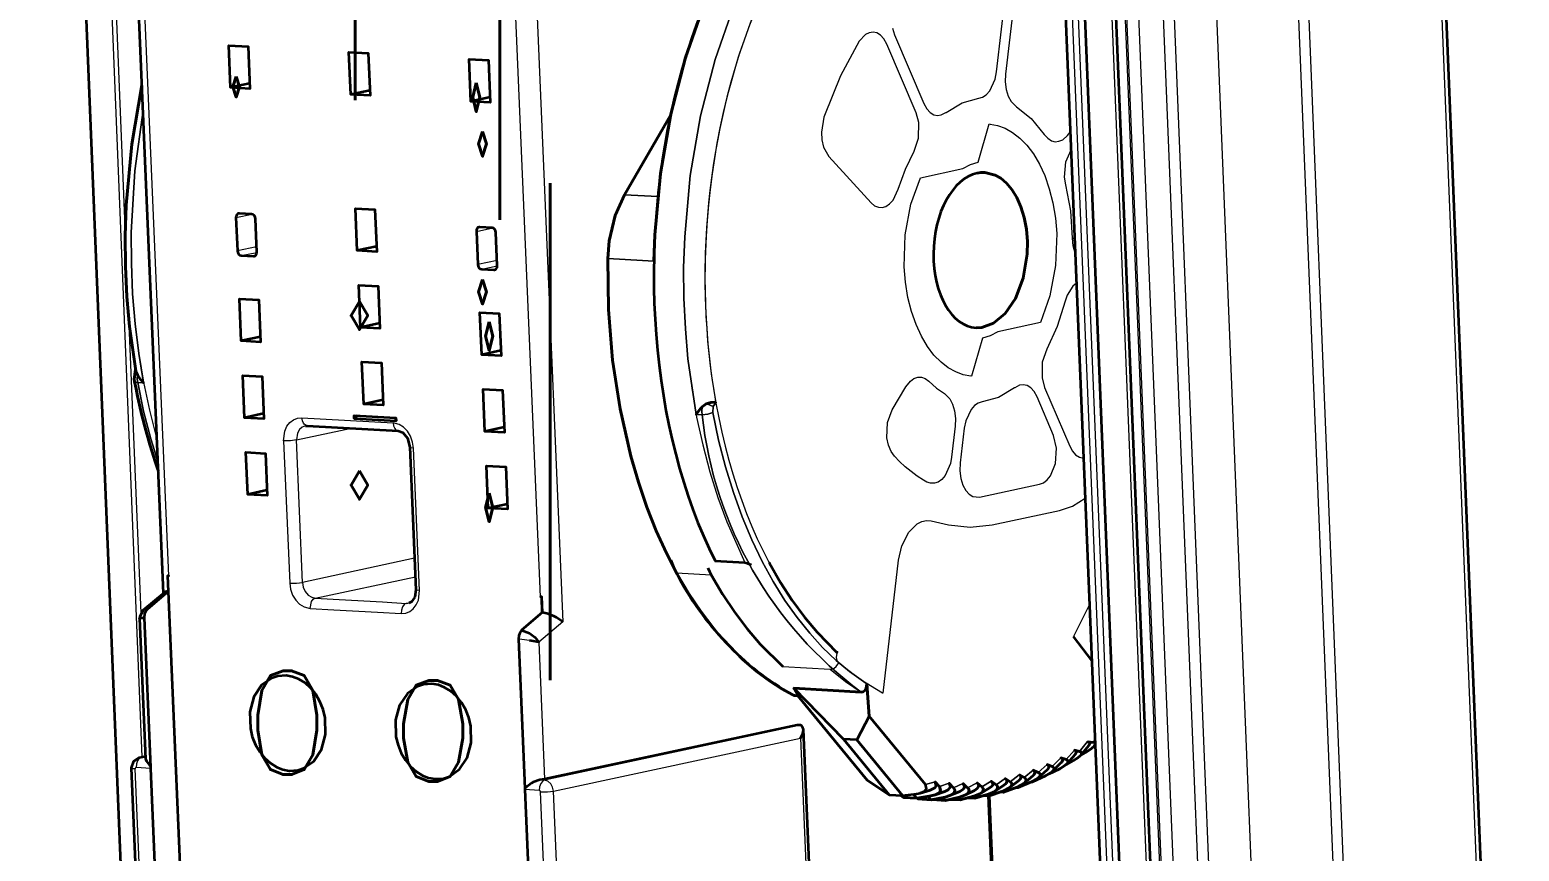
# Model space of a CAD drawing. Extents: x 0 to 174, y 0 to 33.
# Drawn here: x 26.854 to 28.778, y 24.562 to 25.623 of the extents above; entities that cross this region are included whole.
import ezdxf
from ezdxf.enums import TextEntityAlignment as Align

# ---------------------------------------------------------------- set-up
doc = ezdxf.new("R2010")
doc.units = 0
doc.layers.add('PDF2_형상', color=157, linetype='Continuous', true_color=0x405f80)
doc.layers.add('YOLO_TEXT', color=3, linetype='Continuous', true_color=0x008230)
doc.styles.add('OCR_LATIN', font='txt.shx')

msp = doc.modelspace()

# ---------------------------------------------------------------- linework, layer by layer
at = {"layer": 'PDF2_형상', "color": 7, "lineweight": 13}
for points in [[(28.431, 23.2082), (28.4601, 23.2083), (28.4861, 23.2114), (28.3168, 27.3838, 0.37124), (27.6842, 28.1686), (27.789, 28.1911), (27.6385, 28.2001), (27.6425, 28.2007), (27.6464, 28.2007)], [(28.144, 22.5428), (28.1928, 22.5692), (28.2393, 22.6014), (28.2831, 22.6394), (28.3236, 22.6833), (28.3608, 22.7326), (28.394, 22.7872), (28.4228, 22.8468), (28.4467, 22.911), (28.4654, 22.979), (28.4785, 23.0504), (28.4856, 23.1244), (28.4865, 23.2003), (28.4861, 23.2114), (28.591, 23.2339), (28.4217, 27.4062, 0.371242), (27.789, 28.1911), (27.7931, 28.1917), (27.7969, 28.1917)], [(28.1471, 22.5308), (28.1735, 22.5374), (28.1996, 22.5453), (28.2503, 22.5658), (28.299, 22.5924), (28.3454, 22.6249), (28.389, 22.6631), (28.4296, 22.7071), (28.4667, 22.7565), (28.4997, 22.8114), (28.5285, 22.871), (28.5522, 22.9353), (28.5707, 23.0033), (28.5836, 23.0749), (28.5906, 23.149), (28.5914, 23.2249), (28.591, 23.2339), (28.5988, 23.2358), (28.604, 23.2378), (28.4347, 27.4103, 0.277903), (27.9915, 28.1425)], [(28.2106, 22.6879), (28.2471, 22.7356), (28.2797, 22.7885), (28.3079, 22.8464), (28.3314, 22.9089), (28.3494, 22.9753), (28.3619, 23.045), (28.3685, 23.1174), (28.3689, 23.1914), (28.3688, 23.1943), (28.3697, 23.195), (28.3707, 23.1956), (28.2012, 27.3679, 0.237947), (27.8571, 28.0228)], [(28.2608, 22.756), (28.2919, 22.8106), (28.3186, 22.8699), (28.3401, 22.9335), (28.3564, 23.001), (28.3668, 23.0715), (28.3712, 23.1444), (28.3707, 23.1956), (28.3857, 23.2062), (28.2164, 27.3786, 0.238475), (27.8886, 28.0021)], [(27.8271, 24.801), (27.8883, 24.7975), (27.9081, 24.7817), (27.9283, 24.7679, -0.209712), (27.7229, 25.126, 0.209712), (27.9283, 24.7679)]]:
    msp.add_lwpolyline(points, format="xyb", dxfattribs=at)
at = {"layer": 'PDF2_형상', "color": 7, "lineweight": 35}
for points in [[(27.5971, 22.5065, -0.342168), (27.024, 23.2646), (26.8547, 27.4369), (26.8544, 27.5015), (26.8587, 27.5653), (26.8678, 27.6278), (26.8812, 27.6886), (26.9006, 27.7508), (26.9249, 27.8103), (26.954, 27.8661), (26.984, 27.9129), (27.0176, 27.956), (27.0508, 27.9917), (27.0919, 28.0281), (27.1358, 28.0594), (27.1829, 28.0858), (27.2217, 28.1028), (27.2708, 28.1186), (27.291, 28.1233)], [(27.5661, 28.0844), (27.4156, 28.0935), (27.4072, 28.094), (27.4153, 28.0936), (27.5658, 28.0846, -0.37493), (28.1471, 27.3594), (28.3164, 23.1871), (28.3168, 23.1746), (28.3163, 23.1131), (28.3111, 23.0524), (28.3018, 22.9931), (28.2888, 22.9383), (28.2713, 22.8836), (28.2485, 22.8288), (28.2225, 22.7793), (28.1913, 22.7311), (28.1639, 22.6963), (28.1301, 22.6603), (28.094, 22.6283), (28.0535, 22.5994), (28.0133, 22.5767)], [(27.1165, 27.5735), (27.1286, 27.6322), (27.1463, 27.6883), (27.169, 27.7401), (27.1963, 27.7872), (27.2275, 27.829), (27.2624, 27.8654), (27.3001, 27.896), (27.3404, 27.9207), (27.3828, 27.9394), (27.4047, 27.9465), (27.4271, 27.9521), (27.4724, 27.9586), (27.5185, 27.959), (27.669, 27.95, -0.373278), (28.1212, 27.389), (28.239, 24.4879)], [(27.6824, 24.9382), (27.6858, 24.9297), (27.6897, 24.9219, 0.146697), (27.8399, 24.7642), (27.8414, 24.7636), (27.8429, 24.7633), (27.8471, 24.7631), (27.8429, 24.7633), (27.8414, 24.7636), (27.8399, 24.7642), (27.825, 24.7725), (27.8104, 24.7819), (27.7925, 24.7951), (27.7751, 24.81), (27.7422, 24.8446), (27.7375, 24.8504), (27.7213, 24.8718), (27.7057, 24.8949), (27.6907, 24.9201), (27.6768, 24.9471), (27.6636, 24.9761), (27.6515, 25.0065), (27.6404, 25.039), (27.6306, 25.0726), (27.6168, 25.1335), (27.6072, 25.1967), (27.6019, 25.2618), (27.601, 25.3278), (27.6028, 25.3508), (27.6103, 25.3833), (27.6224, 25.4101), (27.6822, 25.5132), (27.6224, 25.4101), (27.6103, 25.3833), (27.6028, 25.3508), (27.601, 25.3278), (27.6019, 25.2618), (27.6072, 25.1967), (27.6168, 25.1335), (27.6306, 25.0726), (27.6404, 25.039), (27.6515, 25.0065), (27.6636, 24.9761), (27.6768, 24.9471), (27.6907, 24.9201), (27.7057, 24.8949), (27.7213, 24.8718), (27.7375, 24.8504), (27.7422, 24.8446), (27.7751, 24.81), (27.7925, 24.7951), (27.8104, 24.7819), (27.825, 24.7725), (27.8399, 24.7642), (27.8414, 24.7636), (27.8429, 24.7633), (27.8471, 24.7631), (27.8471, 24.7632), (27.8472, 24.7632), (27.8471, 24.7633), (27.8469, 24.7637), (27.8422, 24.7715), (27.8418, 24.7722), (27.8412, 24.7729), (27.9283, 24.7679), (27.9308, 24.7683), (27.9329, 24.7699), (27.9347, 24.7731), (27.9354, 24.7787), (27.9383, 24.7368), (27.9224, 24.7061), (27.9814, 24.6344), (27.9224, 24.7061), (27.9053, 24.7071), (27.9643, 24.6354), (27.9814, 24.6344), (27.9996, 24.6365), (28.0044, 24.6375), (28.0171, 24.6411), (28.0218, 24.6432), (28.0235, 24.6444), (28.0246, 24.6458), (28.0251, 24.6472), (28.0236, 24.6519), (28.0292, 24.6458), (28.0308, 24.6414), (28.0303, 24.64), (28.0293, 24.6386), (28.0279, 24.6374), (28.0236, 24.6351), (28.0181, 24.6338), (28.0236, 24.6351), (28.0362, 24.6397), (28.0406, 24.6418), (28.0419, 24.6432), (28.0429, 24.6444), (28.0435, 24.6458), (28.0417, 24.6501), (28.0475, 24.6444), (28.049, 24.6418), (28.0492, 24.6404), (28.0489, 24.639), (28.0481, 24.6378), (28.0467, 24.6365), (28.0429, 24.6343), (28.0554, 24.6397), (28.0593, 24.6419), (28.0606, 24.6432), (28.0614, 24.6444), (28.0617, 24.6458), (28.0599, 24.6497), (28.0657, 24.6444), (28.0668, 24.6433), (28.0674, 24.6421), (28.0676, 24.6408), (28.0674, 24.6394), (28.0667, 24.6382), (28.0656, 24.6369), (28.0622, 24.6347), (28.0551, 24.6322), (28.0622, 24.6347), (28.0746, 24.641), (28.0779, 24.6433), (28.079, 24.6446), (28.0797, 24.6458), (28.08, 24.6471), (28.0797, 24.6483), (28.0781, 24.6506), (28.084, 24.6457), (28.0858, 24.6436), (28.086, 24.6424), (28.0858, 24.6413), (28.0853, 24.64), (28.0844, 24.6387), (28.0814, 24.6365), (28.0936, 24.6437), (28.0967, 24.646), (28.0976, 24.6472), (28.0982, 24.6483), (28.0983, 24.6496), (28.0979, 24.6507), (28.0961, 24.6528), (28.1024, 24.6483), (28.1042, 24.6464), (28.1044, 24.6454), (28.1043, 24.6443), (28.1039, 24.6431), (28.1032, 24.6419), (28.1004, 24.6397), (28.1125, 24.6478), (28.1153, 24.65), (28.116, 24.6511), (28.1164, 24.6522), (28.1165, 24.6533), (28.1161, 24.6543), (28.1143, 24.6561), (28.1207, 24.6522), (28.1224, 24.6506), (28.1228, 24.6496), (28.1228, 24.6486), (28.1225, 24.6475), (28.1218, 24.6464), (28.1194, 24.6442), (28.1314, 24.6531), (28.1339, 24.6557), (28.1346, 24.6575), (28.1342, 24.6593), (28.1325, 24.661), (28.1389, 24.6575), (28.1399, 24.6568), (28.1406, 24.656), (28.1411, 24.6551), (28.1411, 24.6542), (28.1408, 24.6532), (28.1403, 24.6522), (28.1383, 24.65), (28.1382, 24.6499), (28.1297, 24.6453), (28.1382, 24.6499), (28.1383, 24.65), (28.15, 24.6597), (28.1517, 24.6614), (28.1526, 24.6636), (28.1522, 24.6656), (28.1504, 24.6669), (28.1569, 24.664), (28.1588, 24.6628), (28.1592, 24.6619), (28.1593, 24.6611), (28.1592, 24.6601), (28.1588, 24.6592), (28.1569, 24.6571), (28.1683, 24.6676), (28.1692, 24.6685), (28.1706, 24.6706), (28.1707, 24.6717), (28.1704, 24.6728), (28.1699, 24.6733), (28.1683, 24.6743), (28.175, 24.6718), (28.1767, 24.6707), (28.1772, 24.6701), (28.1774, 24.6693), (28.1772, 24.6685), (28.1769, 24.6675), (28.1754, 24.6656), (28.1865, 24.6768), (28.1872, 24.6776), (28.1883, 24.6797), (28.1885, 24.6806), (28.1881, 24.6815), (28.1875, 24.6821), (28.186, 24.6829), (28.1928, 24.6808), (28.1944, 24.68), (28.195, 24.6794), (28.1951, 24.6787), (28.1951, 24.6779), (28.1949, 24.6771), (28.1936, 24.6753), (28.2044, 24.6872), (28.1936, 24.6753), (28.1899, 24.6721), (28.1846, 24.669)]]:
    msp.add_lwpolyline(points, format="xyb", dxfattribs=at)
for points in [[(28.7329, 23.0767), (28.7501, 23.1221), (28.7639, 23.1721), (28.7736, 23.2276), (28.7781, 23.2842), (28.7778, 23.3297), (28.6085, 27.5022), (28.6081, 27.5114), (28.6025, 27.5675), (28.5921, 27.6226), (28.5757, 27.6806), (28.5572, 27.7293), (28.5336, 27.7783), (28.5082, 27.8211), (28.4858, 27.8529), (28.4614, 27.8829), (28.4349, 27.9108), (28.4081, 27.9353), (28.3665, 27.9665), (28.3371, 27.9844), (28.3064, 27.9999)], [(28.1872, 27.3603), (28.3565, 23.1879)], [(27.0272, 24.8957), (26.9508, 26.6918), (26.9501, 26.6942)], [(27.725, 25.6551), (27.7012, 25.5872), (27.6824, 25.5142), (27.6692, 25.4374), (27.6618, 25.3582), (27.6606, 25.3244), (27.6618, 25.3582), (27.6692, 25.4374), (27.6824, 25.5142), (27.7012, 25.5872), (27.725, 25.6551)], [(27.1383, 25.5537), (27.1136, 25.5485), (27.1113, 25.6031), (27.1364, 25.6017), (27.1386, 25.5471), (27.1136, 25.5485)], [(27.2936, 25.545), (27.2689, 25.5396), (27.2665, 25.5943), (27.2915, 25.5928), (27.2939, 25.5382), (27.2689, 25.5396)], [(27.4489, 25.5361), (27.424, 25.5308), (27.4218, 25.5854), (27.4468, 25.584), (27.4492, 25.5294), (27.424, 25.5308)], [(26.9912, 25.1826), (26.9832, 25.2399), (26.9797, 25.2786), (26.9779, 25.3176), (26.9775, 25.3571), (26.9789, 25.3967), (26.9861, 25.4753), (26.9993, 25.5517), (26.9861, 25.4753), (26.9789, 25.3967), (26.9775, 25.3571), (26.9779, 25.3176), (26.9797, 25.2786), (26.9832, 25.2399), (26.9912, 25.1828), (26.9914, 25.1822), (26.9935, 25.1778), (26.9914, 25.1822), (26.9912, 25.1828), (26.9832, 25.2399), (26.9797, 25.2785), (26.9779, 25.3176), (26.9775, 25.3571), (26.9789, 25.3967), (26.9861, 25.4753), (26.9993, 25.5517)], [(27.3022, 25.3433), (27.2774, 25.3381), (27.2751, 25.3926), (27.3001, 25.3913), (27.3025, 25.3365), (27.2774, 25.3381)], [(27.3064, 25.2443), (27.2817, 25.2389), (27.2793, 25.2936), (27.3044, 25.2921), (27.3067, 25.2375), (27.2817, 25.2389)], [(27.1524, 25.2265), (27.1275, 25.2213), (27.1251, 25.2758), (27.1503, 25.2744), (27.1526, 25.2199), (27.1275, 25.2213)], [(27.4628, 25.2089), (27.4381, 25.2036), (27.4357, 25.2582), (27.4608, 25.2568), (27.4631, 25.2022), (27.4381, 25.2036)], [(27.3107, 25.1453), (27.2858, 25.1399), (27.2835, 25.1944), (27.3086, 25.1931), (27.311, 25.1385), (27.2858, 25.1399)], [(27.1565, 25.1275), (27.1317, 25.1222), (27.1294, 25.1768), (27.1544, 25.1754), (27.1568, 25.1208), (27.1317, 25.1222)], [(27.4671, 25.1099), (27.4422, 25.1046), (27.4399, 25.1592), (27.465, 25.1578), (27.4674, 25.1031), (27.4422, 25.1046)], [(27.2775, 25.1249), (27.2733, 25.1211), (27.2732, 25.1251), (27.3272, 25.1219), (27.3275, 25.1181)], [(27.2104, 25.1118), (27.2125, 25.1119), (27.3301, 25.1053), (27.3361, 25.1031), (27.3421, 25.096), (27.3454, 25.084), (27.3532, 24.9001), (27.3517, 24.8903), (27.3474, 24.8843), (27.344, 24.8828)], [(27.2733, 25.1211), (27.3275, 25.1181), (27.3267, 25.1221)], [(27.1607, 25.0285), (27.136, 25.0232), (27.1336, 25.0778), (27.1588, 25.0762), (27.161, 25.0217), (27.136, 25.0232)], [(27.4713, 25.0108), (27.4464, 25.0054), (27.4442, 25.0601), (27.4692, 25.0586), (27.4715, 25.004), (27.4464, 25.0054)], [(27.7394, 24.9375), (27.7779, 24.9353), (27.7808, 24.9346), (27.7862, 24.9324)], [(27.8094, 24.9349), (27.8096, 24.935), (27.8096, 24.9347), (27.8096, 24.9344), (27.8239, 24.9094), (27.8392, 24.886), (27.8549, 24.8647), (27.8714, 24.8451), (27.8969, 24.8192), (27.8976, 24.8206)], [(27.0325, 24.9182), (27.034, 24.9181), (27.0332, 24.9182), (27.0325, 24.9182), (27.0333, 24.8979)], [(27.0325, 24.9182), (27.0325, 24.9182)], [(27.7301, 24.9282), (27.7322, 24.9238), (27.7344, 24.9194), (27.7492, 24.8943), (27.7649, 24.8708), (27.7808, 24.8496), (27.7976, 24.8299), (27.8271, 24.801)], [(27.0333, 24.8981), (27.0297, 24.8975), (27.0283, 24.8967), (27.0008, 24.8735), (26.9964, 24.8654), (26.9962, 24.8631), (26.9962, 24.8632), (26.9964, 24.8632), (26.9965, 24.8633), (26.9968, 24.8633), (26.9981, 24.8636), (27.0025, 24.8636), (27.0031, 24.8692), (27.0051, 24.8738), (27.0067, 24.8754), (27.0333, 24.8979), (27.0578, 24.3235)], [(27.5154, 24.8907), (27.5164, 24.8706), (27.4897, 24.8479), (27.5, 24.844), (27.5068, 24.8389), (27.5117, 24.8324), (27.5021, 24.8342), (27.4997, 24.8346)], [(27.5429, 24.8587), (27.5349, 24.8643), (27.5312, 24.866), (27.5222, 24.8694), (27.5164, 24.8706), (27.5156, 24.8907), (27.5154, 24.8907), (27.5139, 24.8908), (27.5147, 24.8908), (27.5156, 24.8907)], [(26.9962, 24.8631), (27.004, 24.6819), (27.0051, 24.6785), (27.0107, 24.671), (27.0025, 24.8636)], [(27.5164, 24.8706), (27.5164, 24.8706)], [(27.4897, 24.8479), (27.4876, 24.8453), (27.486, 24.841), (27.4856, 24.8361), (27.4938, 24.6435)], [(28.226, 24.8085), (28.2025, 24.8399)], [(28.1846, 24.669), (28.171, 24.6622), (28.1846, 24.669), (28.1899, 24.6721), (28.1936, 24.6753), (28.1949, 24.6771), (28.1951, 24.6779), (28.1951, 24.6787), (28.195, 24.6794), (28.1944, 24.68), (28.1928, 24.6808), (28.186, 24.6829), (28.1875, 24.6821), (28.1881, 24.6815), (28.1885, 24.6806), (28.1883, 24.6797), (28.1872, 24.6776), (28.1865, 24.6768), (28.1754, 24.6656), (28.1769, 24.6675), (28.1772, 24.6685), (28.1774, 24.6693), (28.1772, 24.6701), (28.1767, 24.6707), (28.175, 24.6718), (28.1683, 24.6743), (28.1699, 24.6733), (28.1704, 24.6728), (28.1707, 24.6717), (28.1706, 24.6706), (28.1692, 24.6685), (28.1683, 24.6676), (28.1569, 24.6571), (28.1588, 24.6592), (28.1592, 24.6601), (28.1593, 24.6611), (28.1592, 24.6619), (28.1588, 24.6628), (28.1581, 24.6635), (28.1569, 24.664), (28.1504, 24.6669), (28.1522, 24.6656), (28.1526, 24.6636), (28.1517, 24.6614), (28.15, 24.6597), (28.1383, 24.65), (28.1403, 24.6522), (28.1408, 24.6532), (28.1411, 24.6542), (28.1411, 24.6551), (28.1406, 24.656), (28.1399, 24.6568), (28.1389, 24.6575), (28.1325, 24.661), (28.1342, 24.6593), (28.1346, 24.6575), (28.1339, 24.6557), (28.1314, 24.6531), (28.1194, 24.6442), (28.1111, 24.64), (28.1194, 24.6442), (28.1218, 24.6464), (28.1225, 24.6475), (28.1228, 24.6486), (28.1228, 24.6496), (28.1224, 24.6506), (28.1207, 24.6522), (28.1143, 24.6561), (28.1161, 24.6543), (28.1165, 24.6533), (28.1164, 24.6522), (28.116, 24.6511), (28.1153, 24.65), (28.1125, 24.6478), (28.1004, 24.6397), (28.1032, 24.6419), (28.1039, 24.6431), (28.1043, 24.6443), (28.1044, 24.6454), (28.1042, 24.6464), (28.1024, 24.6483), (28.0961, 24.6528), (28.0979, 24.6507), (28.0983, 24.6496), (28.0982, 24.6483), (28.0976, 24.6472), (28.0967, 24.646), (28.0936, 24.6437), (28.0814, 24.6365), (28.0739, 24.6335), (28.0814, 24.6365), (28.0844, 24.6387), (28.0853, 24.64), (28.0858, 24.6413), (28.086, 24.6424), (28.0858, 24.6436), (28.084, 24.6457), (28.0781, 24.6506), (28.0797, 24.6483), (28.08, 24.6471), (28.0797, 24.6458), (28.079, 24.6446), (28.0779, 24.6433), (28.0746, 24.641), (28.0622, 24.6347), (28.0656, 24.6369), (28.0667, 24.6382), (28.0674, 24.6394), (28.0676, 24.6408), (28.0674, 24.6421), (28.0668, 24.6433), (28.0657, 24.6444), (28.0599, 24.6497), (28.0617, 24.6458), (28.0614, 24.6444), (28.0606, 24.6432), (28.0593, 24.6419), (28.0554, 24.6397), (28.0429, 24.6343), (28.0365, 24.6324), (28.0429, 24.6343), (28.0467, 24.6365), (28.0481, 24.6378), (28.0489, 24.639), (28.0492, 24.6404), (28.049, 24.6418), (28.0475, 24.6444), (28.0417, 24.6501), (28.0435, 24.6458), (28.0429, 24.6444), (28.0419, 24.6432), (28.0406, 24.6418), (28.0362, 24.6397), (28.0236, 24.6351), (28.0279, 24.6374), (28.0293, 24.6386), (28.0303, 24.64), (28.0308, 24.6414), (28.0292, 24.6458), (28.0236, 24.6519), (28.0251, 24.6472), (28.0246, 24.6458), (28.0235, 24.6444), (28.0218, 24.6432), (28.0171, 24.6411), (28.0044, 24.6375), (28.009, 24.6394), (28.0107, 24.6408), (28.0119, 24.6422), (28.0125, 24.6436), (28.0111, 24.6485), (27.9383, 24.7368), (27.9224, 24.7061), (27.9053, 24.7071), (27.8412, 24.7729), (27.9053, 24.7071), (27.9643, 24.6354), (27.9814, 24.6344), (27.9996, 24.6365), (28.0044, 24.6375), (28.009, 24.6394), (28.0107, 24.6408), (28.0119, 24.6422), (28.0125, 24.6436), (28.0111, 24.6485), (27.9383, 24.7368), (27.9354, 24.7787), (27.9347, 24.7731), (27.9329, 24.7699), (27.9308, 24.7683), (27.9283, 24.7679), (27.8412, 24.7729), (27.8418, 24.7722), (27.8422, 24.7715), (27.8469, 24.7637), (27.8471, 24.7633), (27.8472, 24.7632), (27.8471, 24.7632), (27.8471, 24.7631)], [(27.869, 24.3551), (27.8536, 24.7197), (27.8526, 24.7231), (27.8515, 24.7243), (27.8497, 24.725), (27.8478, 24.7251), (27.8456, 24.7254), (27.5192, 24.6554), (27.5164, 24.655), (27.5132, 24.6544), (27.5044, 24.6514), (27.5026, 24.6503), (27.4947, 24.6444), (27.4938, 24.6435), (27.4938, 24.6428), (27.4938, 24.6421), (27.5081, 24.3067)], [(27.85, 24.7083), (27.8528, 24.7146), (27.8536, 24.7186), (27.8536, 24.7197)], [(27.0314, 24.3239), (27.011, 24.325), (27.0038, 24.3281), (26.9999, 24.3362), (26.9857, 24.6697), (26.9857, 24.6701), (26.9887, 24.6789), (26.9962, 24.6836), (27.0039, 24.6853)], [(27.025, 24.3342), (27.0107, 24.6694), (27.0107, 24.6703), (27.0107, 24.671)], [(28.1664, 24.6599), (28.1747, 24.6649), (28.1754, 24.6656)], [(28.1664, 24.6599), (28.1747, 24.6649), (28.1754, 24.6656)], [(27.7485, 24.3018), (28.0938, 24.3758), (28.1015, 24.3808), (28.1043, 24.3893), (28.0939, 24.634)]]:
    msp.add_lwpolyline(points, dxfattribs=at)
at = {"layer": 'PDF2_형상', "color": 7, "lineweight": 13}
for points in [[(28.6085, 27.5022), (28.6082, 27.5007), (28.6071, 27.4993), (28.6026, 27.4962), (28.7719, 23.3238), (28.604, 23.2378), (28.6049, 23.2093), (28.6024, 23.1342), (28.5939, 23.061), (28.5796, 22.9904), (28.5596, 22.9236), (28.5344, 22.8608), (28.5047, 22.8026), (28.4706, 22.7496), (28.4326, 22.7018)], [(28.1297, 27.3885), (28.2475, 24.4874), (28.239, 24.4879)], [(28.1467, 27.3697), (28.1375, 27.3869), (28.2553, 24.4857), (28.2571, 24.4821)], [(28.3688, 23.1943), (28.1994, 27.3668), (28.2004, 27.3674), (28.2012, 27.3679), (28.2164, 27.3786), (28.2206, 27.38), (28.2286, 27.3811), (28.2475, 27.3814), (28.4168, 23.209)], [(28.2617, 27.3806), (28.431, 23.2082)], [(28.3164, 23.1871), (28.3164, 23.1869), (28.3165, 23.1868), (28.3167, 23.1867), (28.3171, 23.1864), (28.3215, 23.1856), (28.3439, 23.1857), (28.3518, 23.1868), (28.1825, 27.3593), (28.1746, 27.3582), (28.1522, 27.3579), (28.1478, 27.3587), (28.1474, 27.3592), (28.1471, 27.3593), (28.1471, 27.3594)], [(27.034, 24.9181), (26.9578, 26.7079), (26.9425, 26.7088), (26.941, 26.744), (26.9736, 26.7422)], [(27.5139, 24.8908), (27.4378, 26.6807), (27.4531, 26.6797), (27.4547, 26.6796), (27.4644, 26.6786), (27.4629, 26.715), (27.4569, 26.7149), (27.4515, 26.715), (27.4536, 26.7276), (27.4564, 26.7326), (27.4597, 26.7358), (27.4614, 26.7367), (27.4289, 26.7385)], [(26.9997, 24.6843), (26.9189, 26.6774)], [(26.9778, 25.3683), (26.9247, 26.6767)], [(27.4515, 26.6656), (27.4546, 26.6636), (27.4592, 26.6607), (27.4665, 26.6542), (27.5429, 24.8587), (27.5117, 24.8324), (27.5192, 24.6554)], [(28.1868, 25.7728), (28.1482, 25.7483), (28.1435, 25.7443), (28.1357, 25.7314), (28.1322, 25.7168), (28.1146, 25.5661), (28.1143, 25.556), (28.1154, 25.5461), (28.1181, 25.5375), (28.1218, 25.5307), (28.1288, 25.5239), (28.1478, 25.5088), (28.1647, 25.4881), (28.1692, 25.4831), (28.1739, 25.4799), (28.1787, 25.4786), (28.1836, 25.4792), (28.1885, 25.4813), (28.1946, 25.4867), (28.1983, 25.4911)], [(27.9685, 25.6253), (27.9713, 25.6167), (28.009, 25.5279), (28.0128, 25.5211), (28.0172, 25.5164), (28.0219, 25.5135), (28.0268, 25.5125), (28.0317, 25.5132), (28.0376, 25.5163), (28.0379, 25.5164), (28.0586, 25.5287), (28.08, 25.5347), (28.0849, 25.5361), (28.0897, 25.5393), (28.0942, 25.5443), (28.1011, 25.5593), (28.1029, 25.5687), (28.1158, 25.6796)], [(27.7635, 25.6529), (27.7397, 25.585), (27.7208, 25.5119), (27.7075, 25.4351), (27.7003, 25.356), (27.6989, 25.3163), (27.6992, 25.2765), (27.7011, 25.2371), (27.7044, 25.1982), (27.7151, 25.1264), (27.7044, 25.1982), (27.7011, 25.2371), (27.6992, 25.2765), (27.6989, 25.3163), (27.7003, 25.356), (27.7075, 25.4351), (27.7208, 25.5119), (27.7397, 25.585), (27.7635, 25.6529)], [(27.7635, 25.6529), (27.7397, 25.585), (27.7208, 25.5119), (27.7075, 25.4351), (27.7003, 25.356), (27.6989, 25.3163), (27.6992, 25.2765), (27.7011, 25.2371), (27.7044, 25.1982), (27.7093, 25.1603), (27.7157, 25.1231), (27.7235, 25.0872), (27.7326, 25.0524), (27.7431, 25.0193), (27.7546, 24.9876), (27.7779, 24.9353)], [(27.0007, 25.5192), (26.99, 25.4411), (26.9854, 25.3615), (26.9856, 25.3218), (26.9872, 25.2824), (26.9904, 25.2435), (26.9951, 25.2053), (27.0014, 25.1682), (27.009, 25.1319), (27.0187, 25.094)], [(28.2011, 25.3539), (28.1988, 25.3893), (28.1925, 25.4231), (28.191, 25.4329), (28.1926, 25.4528), (28.1992, 25.4683)], [(27.1207, 25.3806), (27.1418, 25.3851)], [(27.4313, 25.3629), (27.4524, 25.3675)], [(28.2046, 25.3344), (28.2046, 25.3347), (28.2019, 25.3442), (28.2011, 25.3539), (28.2026, 25.3542), (28.2038, 25.3543)], [(27.1474, 25.3431), (27.1225, 25.3376)], [(27.1275, 25.3315), (27.1476, 25.3358)], [(27.1451, 25.3311), (27.1432, 25.3307)], [(27.4579, 25.3253), (27.4331, 25.32)], [(27.4381, 25.3139), (27.4582, 25.3182)], [(27.4556, 25.3135), (27.4538, 25.3131)], [(28.2062, 25.2961), (28.2015, 25.2922), (28.1942, 25.2803), (28.1917, 25.2726), (28.1814, 25.2401), (28.1678, 25.2108), (28.1621, 25.1939), (28.1618, 25.1739), (28.1651, 25.1614), (28.1975, 25.0856), (28.201, 25.0792), (28.2051, 25.0744), (28.21, 25.0714), (28.2154, 25.0701)], [(26.9981, 24.87), (26.9829, 25.2428)], [(27.3515, 24.9407), (27.2067, 24.9096), (27.1988, 25.0935), (27.191, 25.0925), (27.1822, 25.0925), (27.1837, 25.1047), (27.1865, 25.1111), (27.1904, 25.1161), (27.1951, 25.1197), (27.2004, 25.1218), (27.206, 25.1222)], [(27.2104, 25.1118), (27.2061, 25.1101), (27.2026, 25.1068), (27.2001, 25.1022), (27.1988, 25.0935), (27.27, 25.1087)], [(27.2125, 25.1119), (27.21, 25.1129), (27.209, 25.1137), (27.2081, 25.115), (27.2067, 25.1183), (27.206, 25.1222), (27.3236, 25.1156)], [(27.35, 25.0829), (27.3489, 25.0908), (27.3463, 25.0983), (27.3422, 25.1049), (27.3372, 25.11), (27.3317, 25.1135), (27.3236, 25.1156), (27.3243, 25.1117), (27.3257, 25.1083), (27.3267, 25.1071), (27.3276, 25.1061), (27.3301, 25.1053)], [(27.1822, 25.0925), (27.1901, 24.9086), (27.1988, 24.9086), (27.2067, 24.9096), (27.2076, 24.9033), (27.2103, 24.8976), (27.214, 24.8932), (27.2185, 24.8904), (27.2232, 24.8892), (27.3525, 24.9169)], [(27.3579, 24.899), (27.35, 25.0829), (27.3468, 25.0833), (27.3458, 25.0836), (27.3456, 25.0838), (27.3454, 25.0839), (27.3454, 25.084)], [(27.8992, 24.8058), (27.9268, 24.7844), (27.9557, 24.7671), (27.9561, 24.7668), (27.9567, 24.7667), (27.9765, 24.9382), (27.9807, 24.9568), (27.9897, 24.9746), (28.0007, 24.9853), (28.0065, 24.9882), (28.0125, 24.9893), (28.0185, 24.9889), (28.0408, 24.9839), (28.0689, 24.9807), (28.0972, 24.9837), (28.1844, 25.0024), (28.2012, 25.0082), (28.2175, 25.0183)], [(27.6897, 24.9219), (27.7344, 24.9194)], [(27.1901, 24.9086), (27.1913, 24.9007), (27.1939, 24.8932), (27.1979, 24.8867), (27.2029, 24.8815), (27.2086, 24.8781), (27.2165, 24.876), (27.2182, 24.8847), (27.2204, 24.8878), (27.2218, 24.8887), (27.2232, 24.8892), (27.2538, 24.8875), (27.3101, 24.8843), (27.3407, 24.8825), (27.3393, 24.8819), (27.3381, 24.881), (27.3358, 24.8781), (27.3344, 24.8739), (27.3342, 24.8693), (27.3399, 24.8697), (27.3451, 24.8718), (27.3497, 24.8754), (27.3536, 24.8806), (27.3564, 24.8868), (27.3579, 24.899), (27.3546, 24.8994), (27.3536, 24.8997), (27.3533, 24.8999), (27.3532, 24.9), (27.3532, 24.9001)], [(27.0067, 24.8754), (27.0008, 24.8735)], [(27.2165, 24.876), (27.2471, 24.8743), (27.3036, 24.871), (27.3342, 24.8693)], [(27.344, 24.8828), (27.3424, 24.8825), (27.3407, 24.8825), (27.3465, 24.8838)], [(28.2231, 24.881), (28.2025, 24.8399)], [(27.4997, 24.8346), (27.4899, 24.8357), (27.4856, 24.8361)], [(27.8883, 24.7975), (27.8899, 24.7976), (27.8932, 24.7988), (27.8961, 24.8011), (27.8992, 24.8058), (27.8981, 24.8071), (27.8972, 24.8086), (27.8963, 24.8125), (27.8976, 24.8206)], [(27.8399, 24.7642), (27.8469, 24.7637)], [(27.8497, 24.725), (27.5192, 24.6542), (27.5132, 24.6544)], [(27.5593, 24.3), (27.5608, 24.3006), (27.5622, 24.3014), (27.5644, 24.3037), (27.566, 24.3072), (27.5663, 24.311), (27.5449, 24.3064), (27.5307, 24.6399), (27.85, 24.7083), (27.8651, 24.3533), (27.8681, 24.3543), (27.8689, 24.3547), (27.869, 24.3551)], [(27.0039, 24.6835), (26.9985, 24.6837), (26.9971, 24.6833), (26.9958, 24.6824), (26.9936, 24.6793), (26.9922, 24.6751), (26.9919, 24.6706), (26.9915, 24.6706), (26.9912, 24.6704), (26.991, 24.6703), (26.9908, 24.67), (26.9904, 24.6694), (26.9904, 24.6688)], [(27.0039, 24.685), (26.9985, 24.6837), (26.9974, 24.6837), (26.9962, 24.6836)], [(28.186, 24.6829), (28.186, 24.6829)], [(28.186, 24.6829), (28.186, 24.6829)], [(28.2035, 24.6928), (28.2035, 24.6928)], [(28.2035, 24.6928), (28.2035, 24.6928)], [(26.9999, 24.3362), (27, 24.3361), (27.0003, 24.336), (27.0012, 24.3356), (27.0046, 24.3353), (26.9904, 24.6688), (26.9871, 24.669), (26.9861, 24.6693), (26.9858, 24.6694), (26.9857, 24.6696), (26.9857, 24.6697)], [(27.0107, 24.6694), (26.9919, 24.6706)], [(27.5125, 24.641), (27.4938, 24.6421)], [(28.0961, 24.6528), (28.0961, 24.6528)], [(28.0961, 24.6528), (28.0961, 24.6528)], [(27.5081, 24.3067), (27.5283, 24.3054), (27.5142, 24.6389)], [(28.0914, 24.6342), (28.1018, 24.3887), (27.7506, 24.3135), (27.7503, 24.3164), (27.7496, 24.3192)]]:
    msp.add_lwpolyline(points, dxfattribs=at)
for points in [[(27.9992, 25.516), (27.9614, 25.6047), (27.9576, 25.6115), (27.9532, 25.6162), (27.9485, 25.6192), (27.9435, 25.6201), (27.9386, 25.6194), (27.9339, 25.6171), (27.9256, 25.6083), (27.9014, 25.5637), (27.8807, 25.5125), (27.88, 25.5103), (27.8768, 25.4911), (27.8775, 25.4811), (27.8797, 25.4718), (27.8865, 25.4596), (27.941, 25.3999), (27.9456, 25.396), (27.9504, 25.394), (27.9553, 25.3937), (27.9601, 25.3951), (27.9649, 25.3983), (27.9694, 25.4032), (27.9761, 25.4172), (27.9853, 25.4431), (27.9965, 25.4665), (28.0022, 25.4833), (28.0026, 25.5033)], [(27.0108, 25.095), (27.0015, 25.1307), (26.9938, 25.1675), (26.9932, 25.1718), (26.9935, 25.1778), (26.9932, 25.1718), (26.9938, 25.1675), (26.9908, 25.1681), (26.99, 25.1685), (26.9899, 25.1688), (26.9897, 25.169), (26.9899, 25.1688), (26.99, 25.1685), (26.9908, 25.1681), (26.9938, 25.1675), (27.0015, 25.1671), (26.9951, 25.2053), (26.9904, 25.2435), (26.9872, 25.2824), (26.9856, 25.3218), (26.9854, 25.3615), (26.99, 25.4411), (27.0007, 25.5192), (26.99, 25.4411), (26.9854, 25.3615), (26.9856, 25.3218), (26.9872, 25.2824), (26.9904, 25.2435), (26.9951, 25.2053), (27.0015, 25.1671), (26.9938, 25.1675), (27.0015, 25.1307), (27.0108, 25.095), (27.0153, 25.0799), (27.02, 25.065), (27.0153, 25.0799)], [(28.0707, 25.1757), (28.0697, 25.1758), (28.0599, 25.1776), (28.0503, 25.1813), (28.0406, 25.1867), (28.0314, 25.1939), (28.0222, 25.2032), (28.0139, 25.2143), (28.006, 25.2276), (27.999, 25.2425), (27.9931, 25.2594), (27.9886, 25.2775), (27.9853, 25.2971), (27.9836, 25.3172), (27.985, 25.3585), (27.9924, 25.3978), (28.0049, 25.4322), (28.0596, 25.444), (28.0693, 25.4493), (28.0794, 25.4521), (28.0936, 25.5017), (28.0946, 25.5015), (28.1044, 25.4996), (28.114, 25.496), (28.1238, 25.4906), (28.1329, 25.4833), (28.1421, 25.474), (28.1506, 25.4631), (28.1585, 25.4497), (28.1653, 25.4349), (28.1712, 25.4179), (28.1758, 25.3997), (28.179, 25.3801), (28.1807, 25.36), (28.1793, 25.3189), (28.1719, 25.2796), (28.1596, 25.245), (28.1047, 25.2333), (28.095, 25.2281), (28.085, 25.2251)], [(27.6657, 25.4078), (27.6224, 25.4101)], [(27.6457, 25.3253), (27.601, 25.3278), (27.6457, 25.3253), (27.6606, 25.3244)], [(27.9711, 25.0726), (27.9668, 25.0788), (27.9635, 25.0868), (27.9615, 25.0961), (27.9624, 25.1161), (27.9683, 25.1325), (27.9858, 25.1621), (27.9917, 25.1694), (27.9964, 25.1728), (28.0012, 25.1746), (28.0062, 25.1746), (28.011, 25.1728), (28.0157, 25.1693), (28.0254, 25.1606), (28.0357, 25.1533), (28.0425, 25.1467), (28.0462, 25.1397), (28.0489, 25.1311), (28.05, 25.1212), (28.0497, 25.1111), (28.045, 25.0714), (28.0436, 25.0632), (28.0368, 25.0478), (28.0324, 25.0426), (28.0276, 25.0392), (28.0228, 25.0375), (28.0179, 25.0375), (28.0131, 25.0392), (28.0089, 25.0415), (28.0006, 25.0468), (27.9926, 25.0526), (27.9851, 25.0589), (27.9779, 25.0656)], [(28.0811, 25.0196), (28.1586, 25.0362), (28.1635, 25.0382), (28.1682, 25.0418), (28.1726, 25.0472), (28.1792, 25.0631), (28.1806, 25.0829), (28.1767, 25.0992), (28.1553, 25.1494), (28.1515, 25.1561), (28.1471, 25.161), (28.1424, 25.1638), (28.1375, 25.1649), (28.1326, 25.1642), (28.1267, 25.161), (28.1264, 25.1608), (28.1057, 25.1485), (28.0843, 25.1426), (28.0794, 25.1411), (28.0746, 25.1379), (28.0701, 25.1329), (28.0632, 25.1181), (28.0614, 25.1086), (28.0561, 25.0639), (28.0558, 25.0537), (28.0569, 25.0439), (28.0596, 25.0353), (28.0633, 25.0283), (28.0676, 25.0235), (28.0724, 25.0204)], [(27.7365, 25.129), (27.7301, 25.1267), (27.7229, 25.126), (27.7151, 25.1264), (27.7229, 25.126), (27.7301, 25.1267), (27.7365, 25.129), (27.744, 25.0933), (27.7531, 25.0587), (27.7632, 25.0258), (27.7746, 24.9942), (27.7869, 24.9647), (27.8004, 24.9365), (27.8146, 24.9106), (27.8297, 24.8863), (27.8454, 24.8642), (27.8618, 24.8438), (27.8783, 24.8254), (27.8957, 24.8089), (27.9131, 24.7944), (27.931, 24.7817), (27.9354, 24.7787), (27.931, 24.7817), (27.9131, 24.7944), (27.8957, 24.8089), (27.8783, 24.8254), (27.8618, 24.8438), (27.8454, 24.8642), (27.8297, 24.8863), (27.8146, 24.9106), (27.8004, 24.9365), (27.7869, 24.9647), (27.7746, 24.9942), (27.7632, 25.0258), (27.7531, 25.0587), (27.744, 25.0933), (27.7365, 25.129), (27.7369, 25.1365), (27.7404, 25.1417), (27.7369, 25.1365), (27.7281, 25.1404), (27.7369, 25.1365)], [(27.7225, 25.1303), (27.7228, 25.1363), (27.7225, 25.1303), (27.7229, 25.126)], [(27.8399, 24.7642), (27.8469, 24.7637)], [(28.2207, 24.7039), (28.2208, 24.7038), (28.2207, 24.7039), (28.2103, 24.6913)], [(28.2276, 24.7028), (28.2301, 24.7061)], [(28.175, 24.6718), (28.186, 24.6829)], [(28.1928, 24.6808), (28.2035, 24.6928)], [(28.1324, 24.661), (28.1325, 24.661), (28.1324, 24.661), (28.1207, 24.6522)], [(28.1503, 24.6671), (28.1504, 24.6669), (28.1503, 24.6671), (28.1389, 24.6575)], [(28.1682, 24.6743), (28.1683, 24.6743), (28.1682, 24.6743), (28.1569, 24.664)], [(27.5307, 24.6399), (27.5297, 24.6451), (27.5272, 24.6496), (27.5236, 24.6528), (27.5192, 24.6542), (27.5178, 24.6536), (27.5165, 24.6526), (27.5143, 24.6497), (27.5129, 24.6456), (27.5125, 24.641), (27.5132, 24.6407), (27.5136, 24.6403), (27.514, 24.6397), (27.5142, 24.6389), (27.5229, 24.639)], [(28.0236, 24.6521), (28.0236, 24.6519), (28.0236, 24.6521), (28.0111, 24.6485)], [(28.0417, 24.6503), (28.0417, 24.6501), (28.0417, 24.6503), (28.0292, 24.6458)], [(28.0597, 24.6499), (28.0599, 24.6497), (28.0597, 24.6499), (28.0475, 24.6444)], [(28.0779, 24.6507), (28.0781, 24.6506), (28.0779, 24.6507), (28.0657, 24.6444)], [(28.084, 24.6457), (28.0961, 24.6528)], [(28.1143, 24.6562), (28.1143, 24.6561), (28.1143, 24.6562), (28.1024, 24.6483)]]:
    msp.add_lwpolyline(points, close=True, dxfattribs=at)
at = {"layer": 'PDF2_형상', "color": 7, "lineweight": 35}
for points in [[(28.0779, 25.4381), (28.0829, 25.4387), (28.0879, 25.4389), (28.1011, 25.4356), (28.1086, 25.4314), (28.116, 25.425), (28.1228, 25.4169), (28.1292, 25.4065), (28.1344, 25.3946), (28.1386, 25.3807), (28.1415, 25.3657), (28.1428, 25.3497), (28.1425, 25.3336), (28.1374, 25.3025), (28.1274, 25.2763), (28.114, 25.2567), (28.0993, 25.2443), (28.0842, 25.2387), (28.0765, 25.2385), (28.0842, 25.2387), (28.0993, 25.2443), (28.114, 25.2567), (28.1274, 25.2763), (28.1374, 25.3025), (28.1425, 25.3336), (28.1428, 25.3497), (28.1415, 25.3657), (28.1386, 25.3807), (28.1344, 25.3946), (28.1292, 25.4065), (28.1228, 25.4169), (28.116, 25.425), (28.1086, 25.4314), (28.1011, 25.4356), (28.0879, 25.4389), (28.0829, 25.4387)], [(27.1476, 25.3362), (27.1458, 25.3792), (27.1454, 25.3814), (27.1443, 25.3833), (27.1426, 25.3847), (27.1408, 25.3853), (27.1251, 25.3861), (27.1247, 25.3861), (27.1242, 25.3861), (27.1229, 25.3856), (27.1218, 25.3844), (27.121, 25.3826), (27.1207, 25.3806), (27.1225, 25.3376), (27.1231, 25.3354), (27.124, 25.3335), (27.1257, 25.3321), (27.1275, 25.3315), (27.1432, 25.3307), (27.1436, 25.3307), (27.1442, 25.3307), (27.1454, 25.3312), (27.1464, 25.3322), (27.1474, 25.334)], [(27.4514, 25.3676), (27.4357, 25.3685), (27.4351, 25.3685), (27.4347, 25.3685), (27.4333, 25.3679), (27.4324, 25.3668), (27.4315, 25.365), (27.4313, 25.3629), (27.4331, 25.32), (27.4335, 25.3178), (27.4346, 25.3158), (27.4363, 25.3144), (27.4381, 25.3139), (27.4538, 25.3131), (27.4542, 25.3131), (27.4547, 25.3131), (27.456, 25.3136), (27.4569, 25.3146), (27.4579, 25.3164), (27.4582, 25.3186), (27.4564, 25.3615), (27.4558, 25.3637), (27.4547, 25.3657), (27.4532, 25.3671)], [(27.0206, 25.0536), (27.02, 25.0553), (27.0168, 25.0646), (27.0137, 25.0739), (27.0124, 25.0781), (27.0094, 25.0875), (27.0068, 25.0969), (27.0054, 25.1015), (27.0029, 25.111), (27.0004, 25.1206), (26.9992, 25.1254), (26.9969, 25.135), (26.9947, 25.1446), (26.9936, 25.1499), (26.9917, 25.1594), (26.9897, 25.169), (26.9893, 25.1718), (26.9904, 25.1814), (26.9911, 25.1835), (26.9904, 25.1814), (26.9893, 25.1718), (26.9897, 25.169), (26.9917, 25.1594), (26.9936, 25.1499), (26.9947, 25.1446), (26.9969, 25.135), (26.9992, 25.1254), (27.0004, 25.1206), (27.0029, 25.111), (27.0054, 25.1015), (27.0068, 25.0969), (27.0094, 25.0875), (27.0124, 25.0781), (27.0137, 25.0739), (27.0168, 25.0646), (27.02, 25.0553)], [(26.9935, 25.1778), (26.9946, 25.1758), (26.9975, 25.1715), (27.0015, 25.1671), (26.9975, 25.1715), (26.9946, 25.1758)], [(27.7282, 25.1401), (27.7228, 25.1363), (27.7213, 25.1346), (27.7181, 25.1306), (27.7151, 25.1264), (27.7181, 25.1306), (27.7213, 25.1346), (27.7228, 25.1363), (27.7282, 25.1401), (27.734, 25.1419), (27.7387, 25.1422), (27.7404, 25.1417), (27.7387, 25.1422), (27.734, 25.1419)], [(27.2006, 24.6672), (27.2081, 24.6696), (27.2214, 24.6789), (27.2313, 24.6937), (27.2365, 24.7131), (27.236, 24.7347), (27.2333, 24.7456), (27.2292, 24.7558), (27.2237, 24.7651), (27.2172, 24.7732), (27.2099, 24.7797), (27.2019, 24.7847), (27.1939, 24.7878), (27.1856, 24.7892), (27.1746, 24.7885), (27.1671, 24.786), (27.1539, 24.7768), (27.1439, 24.7619), (27.1386, 24.7426), (27.1393, 24.721), (27.1418, 24.7101), (27.146, 24.6999), (27.1514, 24.6906), (27.1581, 24.6824), (27.1653, 24.676), (27.1733, 24.671), (27.1814, 24.6679), (27.1896, 24.6664), (27.1903, 24.6664), (27.1954, 24.6665)], [(27.3887, 24.6565), (27.3963, 24.6589), (27.4096, 24.6682), (27.4194, 24.6831), (27.4247, 24.7024), (27.4242, 24.724), (27.4215, 24.7349), (27.4174, 24.7451), (27.4119, 24.7544), (27.4054, 24.7625), (27.3981, 24.769), (27.3901, 24.7739), (27.3821, 24.7771), (27.3738, 24.7785), (27.3628, 24.7778), (27.3553, 24.7753), (27.3421, 24.766), (27.3321, 24.7512), (27.3268, 24.7319), (27.3274, 24.7103), (27.3301, 24.6994), (27.3342, 24.6892), (27.3396, 24.6799), (27.3463, 24.6717), (27.3535, 24.6653), (27.3615, 24.6603), (27.3696, 24.6572), (27.3778, 24.6557), (27.3785, 24.6557), (27.3836, 24.6557)], [(27.9361, 24.6542), (27.8463, 24.7631), (27.9361, 24.6542), (27.9643, 24.6354)], [(28.2221, 24.6989), (28.2226, 24.6996), (28.2233, 24.7014), (28.2233, 24.7022), (28.2228, 24.7029), (28.2224, 24.7033), (28.2208, 24.7038), (28.2276, 24.7028), (28.2208, 24.7038), (28.2224, 24.7033), (28.2228, 24.7029), (28.2233, 24.7022), (28.2233, 24.7014), (28.2226, 24.6996), (28.2221, 24.6989), (28.2115, 24.6861), (28.2126, 24.6879), (28.2129, 24.6887), (28.2128, 24.6894), (28.2125, 24.69), (28.2121, 24.6906), (28.2103, 24.6913), (28.2035, 24.6928), (28.205, 24.6921), (28.2056, 24.6917), (28.206, 24.6908), (28.206, 24.69), (28.2051, 24.6881), (28.2044, 24.6872), (28.2051, 24.6881), (28.206, 24.69), (28.206, 24.6908), (28.2056, 24.6917), (28.205, 24.6921), (28.2035, 24.6928), (28.2103, 24.6913), (28.2121, 24.6906), (28.2125, 24.69), (28.2128, 24.6894), (28.2129, 24.6887), (28.2126, 24.6879), (28.2115, 24.6861), (28.2079, 24.6829), (28.2024, 24.6794), (28.1924, 24.674), (28.2024, 24.6794), (28.2079, 24.6829), (28.2115, 24.6861)], [(28.2117, 24.6863), (28.2201, 24.6911), (28.2257, 24.6949), (28.2292, 24.6982), (28.2304, 24.6999), (28.2292, 24.6982), (28.2257, 24.6949), (28.2201, 24.6911)], [(28.2303, 24.7008), (28.2292, 24.6983)], [(28.1103, 24.6397), (28.1122, 24.6386), (28.1078, 24.6389), (28.1122, 24.6386), (28.1297, 24.6453), (28.1122, 24.6386)], [(28.1296, 24.6453), (28.1308, 24.6446), (28.1283, 24.6447), (28.1308, 24.6446), (28.1481, 24.6519), (28.1308, 24.6446)], [(28.1569, 24.6571), (28.1565, 24.6568), (28.1481, 24.6519), (28.1565, 24.6568)], [(28.1487, 24.6522), (28.1494, 24.6519), (28.1483, 24.6519), (28.1494, 24.6519), (28.1664, 24.6597), (28.1494, 24.6519)], [(27.9828, 24.6319), (27.9806, 24.6344), (27.9828, 24.6319), (27.9796, 24.6344)], [(27.9953, 24.6361), (27.9999, 24.631), (27.9828, 24.6319), (27.9999, 24.631), (28.0181, 24.6338), (27.9999, 24.631)], [(28.0014, 24.6299), (28.0003, 24.631), (28.0014, 24.6299), (28.0001, 24.631)], [(28.0142, 24.6332), (28.0186, 24.6289), (28.0014, 24.6299), (28.0186, 24.6289), (28.0365, 24.6324), (28.0186, 24.6289)], [(28.0332, 24.6317), (28.0372, 24.6281), (28.0201, 24.629), (28.0372, 24.6281), (28.0551, 24.6322), (28.0372, 24.6281)], [(28.0524, 24.6317), (28.056, 24.6288), (28.0431, 24.6294), (28.056, 24.6288), (28.0739, 24.6335), (28.056, 24.6288)], [(28.0717, 24.6329), (28.0749, 24.6307), (28.0925, 24.6361), (28.1006, 24.6397), (28.0925, 24.6361), (28.0749, 24.6307), (28.0653, 24.6312), (28.0749, 24.6307)], [(28.091, 24.6356), (28.0936, 24.634), (28.0868, 24.6343), (28.0936, 24.634), (28.1111, 24.64), (28.0936, 24.634)]]:
    msp.add_lwpolyline(points, close=True, dxfattribs=at)
for centre, major_axis, ratio, start_param, end_param in [((28.0285, 25.3415), (0.0344, 0.6076), 0.603162, 0.16452, 2.331865), ((28.0816, 25.3386), (0.0054, 0.1001), 0.597585, 0.150946, 3.146753), ((28.0816, 25.3386), (0.0054, 0.1001), 0.597585, 0.150946, 3.146753)]:
    msp.add_ellipse(centre, major_axis=major_axis, ratio=ratio, start_param=start_param, end_param=end_param, dxfattribs=at)
at = {"layer": 'PDF2_형상', "color": 7, "lineweight": 13}
for centre, major_axis, ratio, start_param, end_param in [((28.0827, 25.3382), (0.0329, 0.5881), 0.603266, 0.163533, 2.359811), ((28.0808, 25.3398), (0.0346, 0.5864), 0.601472, 0.163884, 1.95068), ((28.0808, 25.3398), (0.0346, 0.5864), 0.601472, 0.163884, 1.95068)]:
    msp.add_ellipse(centre, major_axis=major_axis, ratio=ratio, start_param=start_param, end_param=end_param, dxfattribs=at)

# ---------------------------------------------------------------- texts
at = {"layer": 'YOLO_TEXT', "style": 'OCR_LATIN'}
for s, height, p, p2 in [('i', 0.4586, (27.2592, 25.5321), (27.2901, 25.5321)), ('i', 0.6144, (27.4513, 25.3778), (27.4718, 25.3778)), (':', 0.3905, (27.409, 25.5176), (27.4533, 25.5176)), (':', 0.2781, (27.0994, 25.5363), (27.1428, 25.5363)), (':', 0.3344, (27.4138, 25.2689), (27.4646, 25.2689)), ('l', 0.642, (27.4949, 24.7833), (27.5582, 24.7833)), (':', 0.3832, (27.2263, 25.017), (27.3341, 25.017)), (':', 0.3871, (27.424, 24.9879), (27.4717, 24.9879)), ('0', 0.1341, (27.1324, 24.6614), (27.2417, 24.6614)), ('0', 0.1304, (27.3207, 24.6526), (27.4301, 24.6526))]:
    msp.add_text(s, height=height, dxfattribs=at).set_placement(p, p2, align=Align.FIT)

doc.saveas('drawing.dxf')
